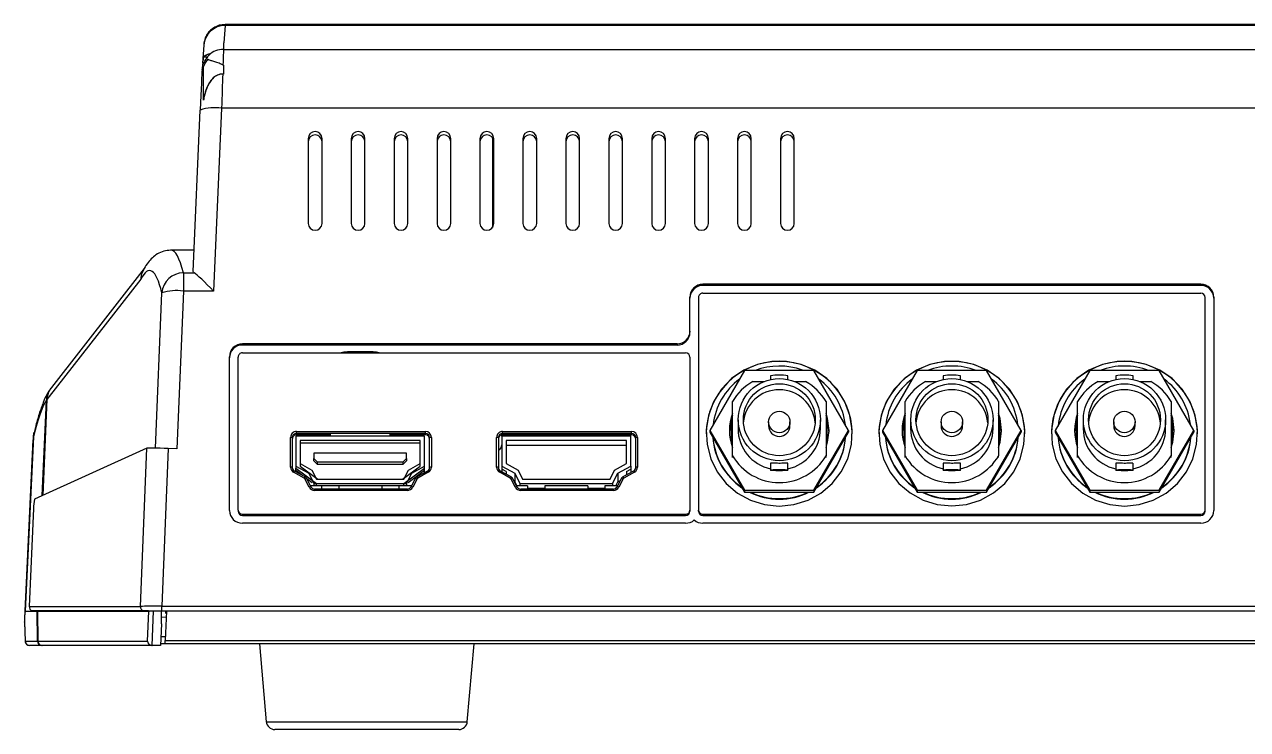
# Model space of a CAD drawing. Header units: millimetres. Extents: x 102 to 710, y 145 to 429.
# Drawn here: x 510.5 to 581.7, y 165.7 to 206.7 of the extents above; entities that cross this region are included whole.
import ezdxf

# ---------------------------------------------------------------- set-up
doc = ezdxf.new("R2010")
doc.units = ezdxf.units.MM

msp = doc.modelspace()

# ---------------------------------------------------------------- linework, layer by layer
at = {"color": 7, "linetype": 'Continuous', "lineweight": 25}
for p, q in [((522.1572, 206.6885), (522.0884, 205.6788)), ((698.6356, 206.6885), (522.1572, 206.6885)), ((698.6315, 206.7471), (522.1613, 206.7471)), ((520.9101, 205.5382), (520.8385, 204.488)), ((522.0624, 205.6788), (522.0624, 205.2972)), ((522.0884, 205.6788), (522.0624, 205.6788)), ((522.0624, 205.2972), (698.7304, 205.2972)), ((520.8369, 204.4639), (520.8153, 204.1469)), ((520.8964, 204.8155), (520.9089, 204.8535)), ((520.8964, 204.684), (520.8964, 204.8155)), ((520.8964, 204.6754), (520.8964, 204.8155)), ((520.8964, 204.4634), (520.8964, 204.4633)), ((520.9089, 204.8535), (521.139, 204.8535)), ((521.1723, 204.903), (521.1723, 204.903)), ((520.8136, 204.1162), (520.8153, 204.1469)), ((522.0624, 203.8597), (522.0129, 203.8597)), ((522.0624, 204.3831), (522.0624, 203.8597)), ((520.2893, 192.3713), (520.7022, 201.7574)), ((521.951, 201.8662), (521.4827, 191.2215)), ((698.8418, 201.8662), (521.951, 201.8662)), ((537.7205, 200.1509), (537.7205, 194.9246)), ((526.9964, 200.1142), (526.9964, 195.157)), ((527.7964, 195.157), (527.7964, 200.1142)), ((529.4964, 200.1142), (529.4964, 195.157)), ((530.2964, 195.157), (530.2964, 200.1142)), ((531.9964, 200.1142), (531.9964, 195.157)), ((532.7964, 195.157), (532.7964, 200.1142)), ((534.4964, 200.1142), (534.4964, 195.157)), ((535.2964, 195.157), (535.2964, 200.1142)), ((536.9964, 200.1142), (536.9964, 195.157)), ((537.7964, 195.157), (537.7964, 200.1142)), ((539.4964, 200.1142), (539.4964, 195.157)), ((540.2964, 195.157), (540.2964, 200.1142)), ((541.9964, 200.1142), (541.9964, 195.157)), ((542.7964, 195.157), (542.7964, 200.1142)), ((544.4964, 200.1142), (544.4964, 195.157)), ((545.2964, 195.157), (545.2964, 200.1142)), ((546.9964, 200.1142), (546.9964, 195.157)), ((547.7964, 195.157), (547.7964, 200.1142)), ((549.4964, 200.1142), (549.4964, 195.157)), ((550.2964, 195.157), (550.2964, 200.1142)), ((551.9964, 200.1142), (551.9964, 195.157)), ((552.7964, 195.157), (552.7964, 200.1142)), ((554.4964, 200.1142), (554.4964, 195.157)), ((555.2964, 195.157), (555.2964, 200.1142)), ((520.3435, 193.6045), (519.0024, 193.6045)), ((517.4399, 192.5387), (512.0384, 185.6068)), ((517.2387, 191.9075), (511.7773, 184.8986)), ((519.7217, 192.2807), (519.7217, 191.2215)), ((519.7217, 192.2807), (520.3551, 192.2807)), ((578.9714, 191.6192), (549.9714, 191.6192)), ((549.9714, 191.6192), (549.9714, 191.554)), ((578.9714, 191.6192), (578.9714, 191.554)), ((519.7217, 191.2215), (519.3437, 182.0269)), ((521.4827, 191.2215), (519.7217, 191.2215)), ((549.2214, 188.8902), (549.2214, 190.875)), ((578.9714, 191.554), (549.9714, 191.554)), ((549.9714, 191.1014), (578.9714, 191.1014)), ((579.7214, 190.875), (579.7214, 178.4484)), ((549.7214, 190.8533), (549.7214, 178.4707)), ((579.2214, 178.4707), (579.2214, 190.8533)), ((549.2214, 188.8902), (549.2214, 188.8249)), ((548.4714, 188.1459), (523.1596, 188.1459)), ((523.1596, 188.1459), (523.1596, 188.0806)), ((548.4714, 188.0806), (523.1596, 188.0806)), ((548.4714, 188.1459), (548.4714, 188.0806)), ((522.4096, 178.4484), (522.4096, 187.4016)), ((522.9096, 178.4701), (522.9096, 187.3799)), ((523.1596, 187.628), (548.9714, 187.628)), ((530.7714, 187.6925), (529.2714, 187.6925)), ((549.2214, 187.3799), (549.2214, 178.4701)), ((552.4007, 186.5927), (550.3799, 183.106)), ((556.4421, 186.5927), (552.4007, 186.5927)), ((552.8852, 185.9502), (553.5328, 185.9502)), ((553.9214, 186.277), (553.9214, 186.0676)), ((554.9214, 186.0676), (554.9214, 186.277)), ((555.31, 185.9502), (555.9576, 185.9502)), ((558.4628, 183.106), (556.4421, 186.5927)), ((562.4507, 186.5927), (560.4299, 183.106)), ((566.4921, 186.5927), (562.4507, 186.5927)), ((562.9352, 185.9502), (563.5828, 185.9502)), ((563.9714, 186.277), (563.9714, 186.0676)), ((564.9714, 186.0676), (564.9714, 186.277)), ((565.36, 185.9502), (566.0076, 185.9502)), ((568.5128, 183.106), (566.4921, 186.5927)), ((572.5007, 186.5927), (570.4799, 183.106)), ((576.5421, 186.5927), (572.5007, 186.5927)), ((572.9852, 185.9502), (573.6328, 185.9502)), ((574.0214, 186.277), (574.0214, 186.0676)), ((575.0214, 186.0676), (575.0214, 186.277)), ((575.41, 185.9502), (576.0576, 185.9502)), ((578.5628, 183.106), (576.5421, 186.5927)), ((511.9927, 185.5455), (511.9505, 185.4789)), ((511.5057, 179.3028), (511.7499, 184.8608)), ((511.7773, 184.8986), (511.532, 179.3147)), ((551.6964, 181.6365), (551.6964, 184.7848)), ((557.1464, 184.7848), (557.1464, 181.6365)), ((561.7464, 181.6365), (561.7464, 184.7848)), ((567.1964, 184.7848), (567.1964, 181.6365)), ((571.7964, 181.6365), (571.7964, 184.7848)), ((577.2464, 184.7848), (577.2464, 181.6365)), ((526.3155, 183.047), (533.8155, 183.047)), ((526.3155, 182.9344), (526.3155, 183.047)), ((533.8155, 182.9344), (533.8155, 183.047)), ((538.3155, 183.047), (545.8155, 183.047)), ((538.3155, 182.9344), (538.3155, 183.047)), ((545.8155, 182.9344), (545.8155, 183.047)), ((550.3799, 183.106), (552.4007, 179.6194)), ((550.3799, 183.106), (550.3799, 182.9971)), ((551.6214, 183.7492), (551.6214, 182.3539)), ((552.0214, 183.7292), (552.0214, 183.2106)), ((553.7964, 183.5985), (553.7964, 183.3806)), ((555.0464, 183.3806), (555.0464, 183.5985)), ((556.4421, 179.6194), (558.4628, 183.106)), ((556.8214, 183.2106), (556.8214, 183.7292)), ((557.2214, 182.3539), (557.2214, 183.7492)), ((558.4628, 183.106), (558.4628, 182.9971)), ((560.4299, 183.106), (562.4507, 179.6194)), ((560.4299, 183.106), (560.4299, 182.9971)), ((561.6714, 183.7492), (561.6714, 182.3539)), ((562.0714, 183.7292), (562.0714, 183.2106)), ((563.8464, 183.5985), (563.8464, 183.3806)), ((565.0964, 183.3806), (565.0964, 183.5985)), ((566.4921, 179.6194), (568.5128, 183.106)), ((566.8714, 183.2106), (566.8714, 183.7292)), ((567.2714, 182.3539), (567.2714, 183.7492)), ((568.5128, 183.106), (568.5128, 182.9971)), ((570.4799, 183.106), (572.5007, 179.6194)), ((570.4799, 183.106), (570.4799, 182.9971)), ((571.7214, 183.7492), (571.7214, 182.3539)), ((572.1214, 183.7292), (572.1214, 183.2106)), ((573.8964, 183.5985), (573.8964, 183.3806)), ((575.1464, 183.3806), (575.1464, 183.5985)), ((576.5421, 179.6194), (578.5628, 183.106)), ((576.9214, 183.2106), (576.9214, 183.7292)), ((577.3214, 182.3539), (577.3214, 183.7492)), ((578.5628, 183.106), (578.5628, 182.9971)), ((510.9651, 182.5524), (510.4803, 172.1781)), ((510.9942, 182.7414), (510.5199, 172.5895)), ((525.9655, 180.9696), (525.9655, 182.6997)), ((526.0655, 182.6866), (526.0655, 180.9566)), ((528.2714, 182.7763), (526.2714, 182.7763)), ((526.2714, 182.7763), (526.2714, 180.9081)), ((533.7714, 182.7763), (526.2714, 182.7763)), ((526.2714, 182.7763), (526.2714, 181.0329)), ((533.8155, 182.9344), (526.3155, 182.9344)), ((526.3155, 182.8475), (526.3155, 182.9344)), ((528.2714, 182.8475), (526.3155, 182.8475)), ((533.5214, 182.5272), (526.5214, 182.5272)), ((526.5214, 182.5272), (526.5214, 181.0329)), ((526.5214, 182.5272), (526.5214, 181.1781)), ((526.5214, 182.3895), (533.5214, 182.3895)), ((528.2714, 182.9223), (528.2714, 182.7763)), ((531.7714, 182.7763), (531.7714, 182.9223)), ((533.8155, 182.8475), (531.7714, 182.8475)), ((533.7714, 182.7763), (531.7714, 182.7763)), ((532.5219, 182.8475), (532.5219, 182.7763)), ((533.2719, 182.7763), (533.2719, 182.8475)), ((533.5214, 181.0329), (533.5214, 182.5272)), ((533.5214, 181.1781), (533.5214, 182.5272)), ((533.7714, 180.9081), (533.7714, 182.7763)), ((533.7714, 181.0329), (533.7714, 182.7763)), ((533.8155, 182.8475), (533.8155, 182.9344)), ((534.0655, 180.9566), (534.0655, 182.6866)), ((534.1655, 182.6997), (534.1655, 180.9696)), ((537.9655, 180.9696), (537.9655, 182.6997)), ((538.0655, 182.6866), (538.0655, 180.9566)), ((545.7714, 182.7763), (538.2714, 182.7763)), ((538.2714, 182.7763), (538.2714, 181.0329)), ((538.2719, 182.7763), (538.2719, 182.8437)), ((545.8155, 182.9344), (538.3155, 182.9344)), ((538.3155, 182.8475), (538.3155, 182.9344)), ((545.8155, 182.8475), (538.3155, 182.8475)), ((545.5214, 182.5272), (538.5214, 182.5272)), ((538.5214, 182.5272), (538.5214, 181.1781)), ((540.0219, 182.8475), (540.0219, 182.7763)), ((540.7719, 182.7763), (540.7719, 182.8475)), ((542.5219, 182.8475), (542.5219, 182.7763)), ((543.2719, 182.7763), (543.2719, 182.8475)), ((545.0219, 182.8475), (545.0219, 182.7763)), ((545.5214, 181.1781), (545.5214, 182.5272)), ((545.7714, 181.0329), (545.7714, 182.7763)), ((545.7719, 182.2825), (545.7719, 182.8475)), ((545.8155, 182.8475), (545.8155, 182.9344)), ((546.0655, 180.9566), (546.0655, 182.6866)), ((546.1655, 182.6997), (546.1655, 180.9696)), ((550.3799, 182.9971), (552.4007, 179.5104)), ((556.4421, 179.5104), (558.4628, 182.9971)), ((560.4299, 182.9971), (562.4507, 179.5104)), ((566.4921, 179.5104), (568.5128, 182.9971)), ((570.4799, 182.9971), (572.5007, 179.5104)), ((576.5421, 179.5104), (578.5628, 182.9971)), ((517.6021, 182.0709), (511.0567, 179.0989)), ((517.2231, 172.8519), (517.6021, 182.0709)), ((518.8431, 182.0505), (518.4657, 172.8722)), ((519.3437, 182.0269), (518.8431, 182.0505)), ((527.3214, 181.7801), (527.3214, 181.4812)), ((532.7214, 181.7801), (527.3214, 181.7801)), ((532.7214, 181.4812), (532.7214, 181.7801)), ((545.5214, 182.2265), (538.5214, 182.2265)), ((545.7714, 182.2632), (545.7719, 182.2825)), ((551.6964, 181.5319), (551.6964, 181.6365)), ((557.1464, 181.5319), (557.1464, 181.6365)), ((561.7464, 181.5319), (561.7464, 181.6365)), ((567.1964, 181.5319), (567.1964, 181.6365)), ((571.7964, 181.5319), (571.7964, 181.6365)), ((577.2464, 181.5319), (577.2464, 181.6365)), ((526.2714, 181.0329), (527.0214, 180.6095)), ((526.2714, 180.9081), (527.4758, 180.0118)), ((526.2714, 180.7704), (526.2714, 180.9081)), ((526.5214, 181.1781), (527.2109, 180.7888)), ((526.5214, 181.0329), (527.5589, 180.2609)), ((527.3214, 181.4812), (527.5214, 181.282)), ((527.3214, 181.3435), (527.3214, 181.4812)), ((527.5214, 181.1443), (527.3214, 181.3435)), ((527.5214, 181.282), (527.5214, 181.1443)), ((527.5214, 181.282), (532.5214, 181.282)), ((527.5214, 181.1443), (532.5214, 181.1443)), ((532.4839, 180.2609), (533.5214, 181.0329)), ((532.5214, 181.282), (532.7214, 181.4812)), ((532.7214, 181.3435), (532.5214, 181.1443)), ((532.5214, 181.1443), (532.5214, 181.282)), ((532.567, 180.0118), (533.7714, 180.9081)), ((532.7214, 181.4812), (532.7214, 181.3435)), ((532.8319, 180.7888), (533.5214, 181.1781)), ((533.0214, 180.6095), (533.7714, 181.0329)), ((533.7714, 180.7704), (533.7714, 180.9081)), ((538.2714, 181.0329), (539.0214, 180.6095)), ((538.2714, 181.0329), (538.2714, 180.859)), ((538.5214, 181.1781), (539.2109, 180.7888)), ((544.8319, 180.7888), (545.5214, 181.1781)), ((545.0214, 180.6095), (545.7714, 181.0329)), ((545.7714, 181.0329), (545.7714, 180.859)), ((553.9214, 181.1987), (553.9214, 180.7979)), ((554.9214, 180.7979), (554.9214, 181.1978)), ((563.9714, 181.1987), (563.9714, 180.7979)), ((564.9714, 180.7979), (564.9714, 181.1978)), ((574.0214, 181.1987), (574.0214, 180.7979)), ((575.0214, 180.7979), (575.0214, 181.1978)), ((526.7607, 180.3213), (526.1435, 180.6672)), ((526.8096, 180.3955), (526.1923, 180.7413)), ((526.6701, 180.4737), (526.2714, 180.7704)), ((526.2714, 180.7704), (526.2714, 180.6971)), ((526.8096, 180.3955), (526.8099, 180.395)), ((527.0527, 179.8005), (526.8211, 180.2585)), ((527.2293, 180.0576), (526.9063, 180.2979)), ((527.1419, 179.8326), (526.9103, 180.2906)), ((527.0214, 180.6095), (527.3214, 180.0118)), ((527.2109, 180.7888), (527.4759, 180.2609)), ((527.4759, 180.2609), (532.5669, 180.2609)), ((527.5589, 180.2609), (532.4839, 180.2609)), ((532.5669, 180.2609), (532.8319, 180.7888)), ((532.7214, 180.0118), (533.0214, 180.6095)), ((533.7714, 180.7704), (532.8135, 180.0576)), ((533.2207, 180.2906), (532.9891, 179.8326)), ((533.31, 180.2585), (533.0783, 179.8005)), ((533.3211, 180.395), (533.3214, 180.3955)), ((533.9387, 180.7413), (533.3214, 180.3955)), ((533.9876, 180.6672), (533.3703, 180.3213)), ((533.7714, 180.6476), (533.7714, 180.7704)), ((538.7607, 180.3213), (538.1435, 180.6672)), ((538.8096, 180.3955), (538.1923, 180.7413)), ((538.5214, 180.7179), (538.2714, 180.859)), ((538.2714, 180.859), (538.2714, 180.6971)), ((538.5214, 180.7179), (538.5214, 180.557)), ((538.8096, 180.3955), (538.8099, 180.395)), ((539.0527, 179.8005), (538.8211, 180.2585)), ((539.1419, 179.8326), (538.9103, 180.2906)), ((539.0214, 180.6095), (539.3214, 180.0118)), ((539.0214, 180.6095), (539.0214, 180.1062)), ((539.2109, 180.7888), (539.4759, 180.2609)), ((539.4759, 180.2609), (544.5669, 180.2609)), ((544.5669, 180.2609), (544.8319, 180.7888)), ((544.7214, 180.0118), (545.0214, 180.6095)), ((545.2207, 180.2906), (544.9891, 179.8326)), ((545.0214, 180.6095), (545.0214, 180.1062)), ((545.0214, 180.1062), (545.1699, 180.19)), ((545.31, 180.2585), (545.0783, 179.8005)), ((545.3211, 180.395), (545.3214, 180.3955)), ((545.9387, 180.7413), (545.3214, 180.3955)), ((545.9876, 180.6672), (545.3703, 180.3213)), ((545.5214, 180.7179), (545.7714, 180.859)), ((545.5214, 180.7179), (545.5214, 180.5076)), ((545.7714, 180.859), (545.7714, 180.6476)), ((527.7714, 179.8817), (527.1171, 179.8817)), ((527.1419, 179.8326), (527.1421, 179.8321)), ((527.3214, 180.0118), (527.3214, 179.8817)), ((527.3214, 180.0118), (532.7214, 180.0118)), ((532.7655, 179.6959), (527.3655, 179.6959)), ((532.7655, 179.609), (527.3655, 179.609)), ((527.4758, 179.8817), (527.4758, 180.0118)), ((527.4758, 180.0118), (532.567, 180.0118)), ((527.7714, 179.8817), (527.7714, 179.6959)), ((528.7714, 179.8741), (527.7714, 179.8741)), ((528.7714, 179.8817), (528.7714, 179.6959)), ((531.2714, 179.8817), (528.7714, 179.8817)), ((531.2714, 179.8817), (531.2714, 179.6959)), ((532.2714, 179.8741), (531.2714, 179.8741)), ((532.2714, 179.8817), (532.2714, 179.6959)), ((533.0139, 179.8817), (532.2714, 179.8817)), ((532.567, 179.8817), (532.567, 180.0118)), ((532.7214, 180.0118), (532.7214, 179.8817)), ((532.9889, 179.8321), (532.9891, 179.8326)), ((538.9964, 180.1203), (539.0214, 180.1062)), ((539.0214, 180.1062), (539.1341, 179.8817)), ((539.7714, 179.8817), (539.1171, 179.8817)), ((539.1419, 179.8326), (539.1421, 179.8321)), ((539.3214, 180.0118), (544.7214, 180.0118)), ((539.3214, 180.0118), (539.3214, 179.8817)), ((544.7655, 179.6959), (539.3655, 179.6959)), ((544.7655, 179.609), (539.3655, 179.609)), ((539.7714, 179.8817), (539.7714, 179.6959)), ((539.7714, 179.751), (540.7714, 179.751)), ((540.7714, 179.8817), (540.7714, 179.6959)), ((543.2714, 179.8817), (540.7714, 179.8817)), ((543.2714, 179.8817), (543.2714, 179.6959)), ((543.2714, 179.751), (544.2714, 179.751)), ((545.0139, 179.8817), (544.2714, 179.8817)), ((544.2714, 179.8817), (544.2714, 179.6959)), ((544.7214, 180.0118), (544.7214, 179.8817)), ((544.9087, 179.8817), (545.0214, 180.1062)), ((544.9889, 179.8321), (544.9891, 179.8326)), ((552.4007, 179.6194), (556.4421, 179.6194)), ((552.4007, 179.6194), (552.4007, 179.5104)), ((552.4007, 179.5104), (556.4421, 179.5104)), ((556.4421, 179.6194), (556.4421, 179.5104)), ((562.4507, 179.6194), (566.4921, 179.6194)), ((562.4507, 179.6194), (562.4507, 179.5104)), ((562.4507, 179.5104), (566.4921, 179.5104)), ((566.4921, 179.6194), (566.4921, 179.5104)), ((572.5007, 179.6194), (576.5421, 179.6194)), ((572.5007, 179.6194), (572.5007, 179.5104)), ((572.5007, 179.5104), (576.5421, 179.5104)), ((576.5421, 179.6194), (576.5421, 179.5104)), ((510.9993, 178.5577), (510.7486, 172.8519)), ((522.9096, 178.4701), (522.9096, 178.4048)), ((523.1596, 178.222), (548.9714, 178.222)), ((523.1596, 178.222), (523.1596, 178.1567)), ((523.1596, 178.1567), (548.9714, 178.1567)), ((548.9714, 178.222), (548.9714, 178.1567)), ((549.2214, 178.4701), (549.2214, 178.4048)), ((549.7214, 178.4054), (549.7214, 178.4707)), ((549.7214, 178.4054), (549.7214, 178.4048)), ((549.9714, 178.2231), (578.9714, 178.2231)), ((549.9714, 178.1567), (578.9714, 178.1567)), ((579.2214, 178.4054), (579.2214, 178.4707)), ((579.2214, 178.4048), (579.2214, 178.4054)), ((548.9714, 177.7041), (523.1596, 177.7041)), ((578.9714, 177.7041), (549.9714, 177.7041)), ((510.5199, 172.5895), (511.2108, 172.5895)), ((510.7486, 172.8519), (517.2231, 172.8519)), ((510.9109, 172.6057), (511.2365, 172.5895)), ((517.3842, 172.6057), (510.9109, 172.6057)), ((511.2108, 172.5895), (511.2109, 172.5908)), ((511.2108, 172.5895), (511.2124, 172.5895)), ((511.2219, 170.8395), (511.2124, 172.5895)), ((511.2365, 172.5895), (511.2124, 172.5895)), ((511.2365, 172.5895), (517.705, 172.5895)), ((511.2365, 172.5895), (511.246, 170.8395)), ((517.6405, 170.8395), (517.705, 172.5895)), ((517.705, 172.5895), (517.7513, 172.5895)), ((518.4657, 172.5895), (517.7513, 172.5895)), ((517.9591, 172.5895), (517.8854, 170.5899)), ((518.4464, 171.8416), (518.4464, 172.5895)), ((518.4657, 172.5895), (518.4657, 172.8722)), ((518.4657, 172.8722), (702.327, 172.8722)), ((702.327, 172.5895), (518.4657, 172.5895)), ((518.7358, 172.5895), (518.6677, 170.8717)), ((518.7011, 172.4493), (518.7067, 172.5895)), ((510.4708, 171.941), (510.5134, 170.83)), ((510.471, 171.9533), (510.5137, 170.8395)), ((518.4464, 171.8416), (518.4002, 170.5895)), ((518.7029, 172.2306), (518.4464, 172.2123)), ((518.65, 171.0895), (518.4187, 171.0895)), ((510.5137, 170.8395), (511.2219, 170.8395)), ((511.4727, 170.5895), (510.7632, 170.5895)), ((511.246, 170.8395), (517.6405, 170.8395)), ((511.4968, 170.5895), (511.4727, 170.5895)), ((517.8992, 170.5895), (511.4968, 170.5895)), ((518.4002, 170.5895), (517.8992, 170.5895)), ((518.6472, 170.6895), (518.4039, 170.6895)), ((702.1625, 170.6895), (518.6472, 170.6895)), ((518.6677, 170.8717), (702.142, 170.8717)), ((524.1549, 170.6895), (524.5524, 166.146)), ((536.2573, 166.146), (536.6549, 170.6895)), ((535.7592, 165.6895), (525.0505, 165.6895))]:
    msp.add_line(p, q, dxfattribs=at)
at = {"color": 8, "linetype": 'Continuous', "lineweight": 25}
for p, q in [((518.104, 182.0774), (518.4758, 191.12)), ((510.9942, 182.7414), (511, 182.5508)), ((527.3655, 179.609), (527.3655, 179.6959)), ((532.7655, 179.609), (532.7655, 179.6959)), ((539.3655, 179.609), (539.3655, 179.6959)), ((544.7655, 179.609), (544.7655, 179.6959)), ((549.9714, 178.1567), (549.9714, 178.2231)), ((578.9714, 178.1567), (578.9714, 178.2231)), ((510.5134, 170.83), (510.5137, 170.8395)), ((524.5524, 166.146), (524.9988, 166.146)), ((524.9988, 166.146), (536.2573, 166.146))]:
    msp.add_line(p, q, dxfattribs=at)
at = {"color": 7, "linetype": 'Continuous', "lineweight": 25, "flags": 128}
for points in [[(529.2714, 187.6925), (529.0763, 187.6733), (528.9176, 187.628)], [(531.1252, 187.628), (530.9665, 187.6733), (530.7714, 187.6925)], [(554.4214, 178.7059), (555.2777, 178.7922), (556.099, 179.0477), (556.8516, 179.4618), (557.5047, 180.0177), (558.0316, 180.6925), (558.4106, 181.4587), (558.6264, 182.2848), (558.67, 183.1371), (558.5396, 183.9807), (558.2407, 184.7809), (557.7854, 185.5052), (557.1924, 186.1237), (556.4859, 186.6112), (555.6949, 186.9477), (554.8518, 187.1195), (553.991, 187.1195), (553.1479, 186.9477), (552.3569, 186.6112), (551.6504, 186.1237), (551.0574, 185.5052), (550.6021, 184.7809), (550.3031, 183.9807), (550.1728, 183.1371), (550.2164, 182.2848), (550.4321, 181.4587), (550.8112, 180.6925), (551.3381, 180.0177), (551.9912, 179.4618), (552.7438, 179.0477), (553.5651, 178.7922), (554.4214, 178.7059)], [(564.4714, 178.7099), (565.3269, 178.7961), (566.1474, 179.0514), (566.8993, 179.4651), (567.5518, 180.0205), (568.0781, 180.6946), (568.4568, 181.4601), (568.6724, 182.2854), (568.7159, 183.1369), (568.5857, 183.9797), (568.2871, 184.7792), (567.8322, 185.5027), (567.2397, 186.1206), (566.5339, 186.6077), (565.7437, 186.9439), (564.9014, 187.1155), (564.0414, 187.1155), (563.1991, 186.9439), (562.4089, 186.6077), (561.7031, 186.1206), (561.1106, 185.5027), (560.6557, 184.7792), (560.3571, 183.9797), (560.2268, 183.1369), (560.2704, 182.2854), (560.4859, 181.4601), (560.8647, 180.6946), (561.391, 180.0205), (562.0435, 179.4651), (562.7954, 179.0514), (563.6159, 178.7961), (564.4714, 178.7099)], [(574.5214, 178.7059), (575.3777, 178.7922), (576.199, 179.0477), (576.9516, 179.4618), (577.6047, 180.0177), (578.1316, 180.6925), (578.5106, 181.4587), (578.7264, 182.2848), (578.77, 183.1371), (578.6396, 183.9807), (578.3407, 184.7809), (577.8854, 185.5052), (577.2924, 186.1237), (576.5859, 186.6112), (575.7949, 186.9477), (574.9518, 187.1195), (574.091, 187.1195), (573.2479, 186.9477), (572.4569, 186.6112), (571.7504, 186.1237), (571.1574, 185.5052), (570.7021, 184.7809), (570.4031, 183.9807), (570.2728, 183.1371), (570.3164, 182.2848), (570.5321, 181.4587), (570.9112, 180.6925), (571.4381, 180.0177), (572.0912, 179.4618), (572.8438, 179.0477), (573.6651, 178.7922), (574.5214, 178.7059)], [(551.6964, 183.9855), (551.6057, 183.6885), (551.5214, 182.9971)], [(557.3214, 183.106), (557.2371, 183.7974), (557.1464, 184.0944)], [(557.3214, 182.9971), (557.2371, 183.6885), (557.1464, 183.9855)], [(561.7464, 183.9855), (561.6557, 183.6885), (561.5714, 182.9971)], [(567.3714, 183.106), (567.2871, 183.7974), (567.1964, 184.0944)], [(567.3714, 182.9971), (567.2871, 183.6885), (567.1964, 183.9855)], [(571.7964, 183.9855), (571.7057, 183.6885), (571.6214, 182.9971)], [(577.4214, 183.106), (577.3371, 183.7974), (577.2464, 184.0944)], [(577.4214, 182.9971), (577.3371, 183.6885), (577.2464, 183.9855)], [(557.1464, 182.1177), (557.2371, 182.4147), (557.3214, 183.106)], [(567.1964, 182.1177), (567.2871, 182.4147), (567.3714, 183.106)], [(577.2464, 182.1177), (577.3371, 182.4147), (577.4214, 183.106)], [(554.4214, 180.8415), (554.6127, 180.8382), (554.7749, 180.8287), (554.8833, 180.8146), (554.9214, 180.7979), (554.8833, 180.7813), (554.7749, 180.7671), (554.6127, 180.7577), (554.4214, 180.7544), (554.23, 180.7577), (554.0678, 180.7671), (553.9594, 180.7813), (553.9214, 180.7979), (553.9594, 180.8146), (554.0678, 180.8287), (554.23, 180.8382), (554.4214, 180.8415)], [(564.4714, 180.8415), (564.6627, 180.8382), (564.8249, 180.8287), (564.9333, 180.8146), (564.9714, 180.7979), (564.9333, 180.7813), (564.8249, 180.7671), (564.6627, 180.7577), (564.4714, 180.7544), (564.28, 180.7577), (564.1178, 180.7671), (564.0095, 180.7813), (563.9714, 180.7979), (564.0095, 180.8146), (564.1178, 180.8287), (564.28, 180.8382), (564.4714, 180.8415)], [(574.5214, 180.8415), (574.7127, 180.8382), (574.8749, 180.8287), (574.9833, 180.8146), (575.0214, 180.7979), (574.9833, 180.7813), (574.8749, 180.7671), (574.7127, 180.7577), (574.5214, 180.7544), (574.33, 180.7577), (574.1678, 180.7671), (574.0594, 180.7813), (574.0214, 180.7979), (574.0594, 180.8146), (574.1678, 180.8287), (574.33, 180.8382), (574.5214, 180.8415)]]:
    msp.add_lwpolyline(points, dxfattribs=at)
at = {"color": 8, "linetype": 'Continuous', "lineweight": 25, "flags": 128}
msp.add_lwpolyline([(510.9942, 182.7414), (511.0239, 182.9681), (511.0268, 182.9799)], dxfattribs=at)
at = {"color": 7, "linetype": 'Continuous', "lineweight": 25}
for centre, radius in [((554.4277, 183.7308), 2.3937), ((564.4777, 183.7308), 2.3937), ((574.5277, 183.7308), 2.3937), ((554.4273, 183.7306), 2.0941), ((564.4773, 183.7306), 2.094), ((574.5273, 183.7306), 2.094), ((554.4229, 183.5991), 0.6235), ((564.4729, 183.5991), 0.6235), ((574.5229, 183.5991), 0.6235)]:
    msp.add_circle(centre, radius, dxfattribs=at)
at = {"color": 8, "linetype": 'Continuous', "lineweight": 25}
for centre, radius, start, end in [((522.1481, 205.4472), 1.2414, 89.582415, 175.796531), ((522.0344, 204.0637), 1.2219, 158.640218, 176.099303), ((526.431, 180.5309), 0.3181, 138.597114, 154.649771), ((527.0482, 180.1851), 0.3181, 138.597114, 154.649771), ((526.9322, 180.0895), 0.2023, 96.21594, 123.330181), ((533.1988, 180.0895), 0.2023, 56.669819, 83.78406), ((533.0828, 180.1851), 0.3181, 25.350229, 41.402886), ((533.7004, 180.5312), 0.3177, 25.335476, 41.409614), ((538.4307, 180.5311), 0.3179, 138.590694, 154.656191), ((539.048, 180.1853), 0.3179, 138.590694, 154.656191), ((538.9322, 180.0895), 0.2023, 96.217669, 123.328451), ((545.1988, 180.0895), 0.2023, 56.669819, 83.78406), ((545.0831, 180.1854), 0.3177, 25.335476, 41.409614), ((545.7003, 180.5311), 0.3179, 25.343809, 41.409306), ((527.1638, 179.6315), 0.2023, 96.217669, 123.328451), ((532.9672, 179.6315), 0.2023, 56.669819, 83.78406), ((539.1638, 179.6315), 0.2023, 96.21594, 123.330181), ((544.9672, 179.6315), 0.2023, 56.669819, 83.78406)]:
    msp.add_arc(centre, radius, start, end, dxfattribs=at)
at = {"color": 7, "linetype": 'Continuous', "lineweight": 25}
for centre, radius, start, end in [((522.0591, 204.0413), 1.2559, 89.847426, 132.76318), ((521.5366, 199.4026), 2.4982, 80.451178, 109.511063), ((527.3964, 200.1115), 0.4, 0.396631, 179.603369), ((527.3964, 199.9157), 0.4, 0.396721, 179.603279), ((529.8964, 200.1115), 0.4, 0.395948, 179.604052), ((529.8964, 199.9157), 0.4, 0.396038, 179.603962), ((532.3964, 200.1115), 0.4, 0.395948, 179.604052), ((532.3964, 199.9157), 0.4, 0.396038, 179.603962), ((534.8964, 200.1115), 0.4, 0.396631, 179.603369), ((534.8964, 199.9157), 0.4, 0.396721, 179.603279), ((537.3964, 200.1115), 0.4, 0.395948, 179.604052), ((537.3964, 199.9157), 0.4, 0.396038, 179.603962), ((539.8964, 200.1115), 0.4, 0.395948, 179.604052), ((539.8964, 199.9157), 0.4, 0.396038, 179.603962), ((542.3964, 200.1115), 0.4, 0.396631, 179.603369), ((542.3964, 199.9157), 0.4, 0.396721, 179.603279), ((544.8964, 200.1115), 0.4, 0.395948, 179.604052), ((544.8964, 199.9157), 0.4, 0.396038, 179.603962), ((547.3964, 200.1115), 0.4, 0.395948, 179.604052), ((547.3964, 199.9157), 0.4, 0.396038, 179.603962), ((549.8964, 200.1115), 0.4, 0.395948, 179.604052), ((549.8964, 199.9157), 0.4, 0.396038, 179.603962), ((552.3964, 200.1115), 0.4, 0.39629, 179.60371), ((552.3964, 199.9157), 0.4, 0.39638, 179.60362), ((554.8964, 200.1115), 0.4, 0.395948, 179.604052), ((554.8964, 199.9157), 0.4, 0.396038, 179.603962), ((527.3964, 195.1598), 0.4, 180.396721, 359.603279), ((529.8964, 195.1598), 0.4, 180.396038, 359.603962), ((532.3964, 195.1598), 0.4, 180.396038, 359.603962), ((534.8964, 195.1598), 0.4, 180.396721, 359.603279), ((537.3964, 195.1598), 0.4, 180.396038, 359.603962), ((539.8964, 195.1598), 0.4, 180.396038, 359.603962), ((542.3964, 195.1598), 0.4, 180.396721, 359.603279), ((544.8964, 195.1598), 0.4, 180.396038, 359.603962), ((547.3964, 195.1598), 0.4, 180.396038, 359.603962), ((549.8964, 195.1598), 0.4, 180.396038, 359.603962), ((552.3964, 195.1598), 0.4, 180.39638, 359.60362), ((554.8964, 195.1598), 0.4, 180.396038, 359.603962), ((519.726, 191.0271), 1.2537, 90.195162, 175.749395), ((519.3265, 188.3734), 2.8753, 82.10067, 107.210798), ((554.4214, 182.8769), 4.2541, 0.364139, 179.635861), ((554.4214, 182.9691), 3.8883, 69.684297, 111.261712), ((564.4714, 182.8769), 4.2501, 0.364129, 179.635871), ((564.4714, 182.9691), 3.8883, 68.738225, 111.261775), ((574.5214, 182.8769), 4.2541, 0.364176, 179.635824), ((574.5214, 182.9691), 3.8883, 68.738243, 111.261757), ((554.4032, 182.9941), 3.8571, 126.400906, 173.409726), ((554.4134, 183.2023), 3.1443, 119.080692, 149.781666), ((554.2973, 184.8537), 1.4721, 85.166177, 104.795934), ((554.5454, 184.8536), 1.4722, 75.204329, 94.833633), ((554.4293, 183.2022), 3.1443, 30.218629, 60.919014), ((554.4389, 182.9937), 3.8578, 6.501441, 53.5943), ((564.4531, 182.9941), 3.857, 126.400462, 173.41017), ((564.4635, 183.2022), 3.1443, 119.080986, 149.781371), ((564.3473, 184.8536), 1.4722, 85.166367, 104.795671), ((564.5954, 184.8537), 1.4721, 75.204066, 94.833823), ((564.4794, 183.2023), 3.1443, 30.218334, 60.919308), ((564.4888, 182.9936), 3.8579, 6.595526, 53.593842), ((574.503, 182.9942), 3.8568, 126.400026, 174.49559), ((574.5134, 183.2022), 3.1443, 119.080852, 149.781327), ((574.3973, 184.8536), 1.4722, 85.166472, 104.795566), ((574.6454, 184.8536), 1.4722, 75.204434, 94.833528), ((574.5293, 183.2022), 3.1443, 30.218673, 60.919148), ((574.5388, 182.9936), 3.858, 7.186412, 53.593882), ((554.4214, 183.3738), 2.1005, 4.945507, 175.054493), ((564.4714, 183.3738), 2.1005, 4.945512, 175.054488), ((574.5214, 183.3738), 2.1005, 4.945419, 175.054581), ((554.4002, 183.106), 2.8788, 159.920056, 200.079944), ((564.4503, 183.106), 2.8789, 159.920579, 200.079421), ((574.5003, 183.106), 2.8789, 159.920579, 200.079421), ((554.4146, 183.214), 2.3932, 180.081612, 258.107503), ((554.4214, 183.3825), 0.625, 180.175989, 359.824011), ((554.4286, 183.2137), 2.3928, 281.885179, 359.925816), ((564.4646, 183.214), 2.3932, 180.081277, 258.107728), ((564.4714, 183.3825), 0.625, 180.175657, 359.824343), ((564.4786, 183.2137), 2.3928, 281.885309, 359.925575), ((574.5146, 183.214), 2.3932, 180.081342, 258.107663), ((574.5214, 183.3825), 0.625, 180.175657, 359.824343), ((574.5286, 183.2137), 2.3928, 281.885179, 359.925816), ((525.9901, 182.4983), 0.2028, 68.16954, 96.957744), ((534.1409, 182.4984), 0.2028, 83.038673, 111.834043), ((537.9901, 182.4983), 0.2028, 68.16954, 96.957744), ((546.1409, 182.4984), 0.2028, 83.039582, 111.83423), ((554.4042, 182.9699), 3.858, 184.114477, 236.07493), ((554.4041, 183.0004), 3.858, 184.637831, 235.551564), ((554.4394, 182.9695), 3.8572, 303.9193, 355.891292), ((554.4395, 183), 3.8571, 304.442622, 355.368094), ((564.4542, 182.9699), 3.858, 184.114477, 236.07493), ((564.4541, 183.0004), 3.8579, 184.637581, 235.551703), ((564.4894, 182.9695), 3.8572, 303.9193, 355.891292), ((564.4894, 183), 3.8572, 304.442783, 355.367823), ((574.5042, 182.9699), 3.858, 184.11441, 236.074888), ((574.5041, 183.0004), 3.8579, 184.63767, 235.551725), ((574.5394, 182.9695), 3.8572, 303.919344, 355.872696), ((574.5394, 183), 3.8571, 304.442621, 355.367984), ((537.8984, 182.2828), 0.3735, 296.579544, 356.984228), ((554.4214, 183.2273), 3.1554, 210.276029, 329.723971), ((564.4714, 183.2273), 3.1554, 210.276029, 329.723971), ((574.5214, 183.2273), 3.1554, 210.276045, 329.723955), ((525.9901, 180.7683), 0.2028, 68.167377, 96.959907), ((534.1409, 180.7684), 0.2028, 83.03651, 111.836206), ((537.9901, 180.7683), 0.2028, 68.167377, 96.959907), ((546.1409, 180.7684), 0.2028, 83.037419, 111.836393), ((554.4214, 182.9941), 3.8878, 243.643835, 296.356165), ((554.4214, 183.0247), 3.8879, 244.675718, 295.324282), ((564.4714, 182.9941), 3.8878, 243.643835, 296.356165), ((564.4714, 183.0247), 3.8879, 244.675718, 295.324282), ((574.5214, 182.9941), 3.8878, 243.643735, 296.356265), ((574.5214, 183.0247), 3.8879, 244.675736, 295.324264), ((513.3799, 178.5785), 2.3808, 167.374059, 180.50001), ((513.6333, 172.0305), 3.1632, 169.820231, 181.398322), ((517.4728, 172.8394), 0.25, 177.143787, 249.23182), ((510.7632, 170.8395), 0.25, 182.196771, 270), ((510.7635, 170.8393), 0.2497, 179.942097, 269.942635), ((525.0505, 166.1895), 0.5, 185, 270), ((535.7592, 166.1895), 0.5, 270, 355)]:
    msp.add_arc(centre, radius, start, end, dxfattribs=at)
at = {"color": 8, "linetype": 'Continuous', "lineweight": 25}
for centre, major_axis, ratio, start_param, end_param in [((521.9982, 201.7471), (0.1631, 5), 0.0028509, 0.000093, 0.1533093), ((516.0934, 133.6045), (2.9203, 59.9997), 0.0623641, 6.075774, 6.2871301)]:
    msp.add_ellipse(centre, major_axis=major_axis, ratio=ratio, start_param=start_param, end_param=end_param, dxfattribs=at)
at = {"color": 7, "linetype": 'Continuous', "lineweight": 25}
for centre, major_axis, ratio, start_param, end_param in [((521.9458, 201.3441), (0.1196, 4), 0.0026138, 0.1532944, 0.701617), ((522.0874, 204.4292), (0.0643, 1.2806), 0.9748641, 1.2823846, 1.3136897), ((522.106, 204.7022), (1.2512, -0.0224), 0.3651594, 2.409797, 2.8531809), ((520.697, 201.3984), (0.1196, 2.75), 0.0037981, 0.1533815, 1.4400618), ((521.9458, 201.3441), (0.1196, 4), 0.0026138, 0.8907285, 1.4399748), ((514.8475, 133.6662), (2.9208, 58.7497), 0.0636845, 6.0759047, 6.4180412), ((521.4827, 191.0583), (-1.1939, 1.2476), 0.0654807, 4.7807074, 6.0101573), ((549.9714, 190.875), (0.75, 0), 0.9923894, 1.5707963, 3.1415927), ((578.9714, 190.875), (0.75, 0), 0.9923894, 0, 1.5707963), ((549.9714, 190.8097), (0.75, 0), 0.9923894, 1.5707963, 3.1415927), ((549.9714, 190.8533), (0.25, 0), 0.9923894, 1.5707963, 3.1415927), ((578.9714, 190.8097), (0.75, 0), 0.9923894, 0, 1.5707963), ((578.9714, 190.8533), (0.25, 0), 0.9923894, 0, 1.5707963), ((548.4714, 188.8902), (0.75, 0), 0.9923894, 4.712389, 6.2831853), ((548.4714, 188.8249), (0.75, 0), 0.9923894, 4.712389, 6.2831853), ((523.1596, 187.4016), (0.75, 0), 0.9923894, 1.5707963, 3.1415927), ((523.1596, 187.3363), (0.75, 0), 0.9923894, 1.5707963, 3.1415927), ((523.1596, 187.3799), (0.25, 0), 0.9923894, 1.5707963, 3.1415927), ((548.9714, 187.3799), (0.25, 0), 0.9923894, 0, 1.5707963), ((513.029, 184.8443), (1.2529, 0), 0.9939053, 2.4826115, 3.0979594), ((509.6523, 136.3449), (2.4237, 48.7498), 0.0636845, 0.1012091, 0.315165), ((526.3155, 182.6997), (0.35, 0), 0.9923894, 1.5707963, 3.1415927), ((533.8155, 182.6997), (0.35, 0), 0.9923894, 0, 1.5707963), ((538.3155, 182.6997), (0.35, 0), 0.9923894, 1.5707963, 3.1415927), ((545.8155, 182.6997), (0.35, 0), 0.9923894, 0, 1.5707963), ((526.3155, 182.6866), (0.25, 0), 0.9908673, 1.5707963, 3.1415927), ((526.3155, 182.5994), (0.25, 0), 0.9923894, 1.5707963, 3.1415927), ((533.8155, 182.6866), (0.25, 0), 0.9908673, 0, 1.5707963), ((533.8155, 182.5994), (0.25, 0), 0.9923894, 0, 1.5707963), ((538.3155, 182.6866), (0.25, 0), 0.9908673, 1.5707963, 3.1415927), ((538.3155, 182.5994), (0.25, 0), 0.9923894, 1.5707963, 3.1415927), ((545.8155, 182.6866), (0.25, 0), 0.9908673, 0, 1.5707963), ((545.8155, 182.5994), (0.25, 0), 0.9923894, 0, 1.5707963), ((518.8481, 182.0092), (1.2486, -0.0592), 0.0328542, 1.576364, 3.0775728), ((526.3155, 180.9696), (0.35, 0), 0.9923894, 3.1415927, 4.1984737), ((526.3155, 180.9566), (0.25, 0), 0.9908673, 3.1415927, 4.1984737), ((533.8155, 180.9566), (0.25, 0), 0.9908673, 5.2263043, 6.2831853), ((533.8155, 180.9696), (0.35, 0), 0.9923894, 5.2263043, 6.2831853), ((538.3155, 180.9696), (0.35, 0), 0.9923894, 3.1415927, 4.1984737), ((538.3155, 180.9566), (0.25, 0), 0.9908673, 3.1415927, 4.1984737), ((545.8155, 180.9566), (0.25, 0), 0.9908673, 5.2263043, 6.2831853), ((545.8155, 180.9696), (0.35, 0), 0.9923894, 5.2263043, 6.2831853), ((526.687, 180.1917), (0.15, 0), 0.9923894, 0.4651744, 1.056881), ((526.687, 180.1787), (0.25, 0), 0.9939115, 0.4651744, 1.056881), ((533.444, 180.1787), (0.25, 0), 0.9939115, 2.0847116, 2.6764183), ((533.444, 180.1917), (0.15, 0), 0.9923894, 2.0847116, 2.6764183), ((538.687, 180.1917), (0.15, 0), 0.9923894, 0.4651744, 1.056881), ((538.687, 180.1787), (0.25, 0), 0.9939115, 0.4651744, 1.056881), ((545.444, 180.1787), (0.25, 0), 0.9939115, 2.0847116, 2.6764183), ((545.444, 180.1917), (0.15, 0), 0.9923894, 2.0847116, 2.6764183), ((527.3655, 179.9563), (0.35, 0), 0.9923894, 3.606767, 4.712389), ((527.3655, 179.9432), (0.25, 0), 0.9908673, 3.606767, 4.712389), ((532.7655, 179.9432), (0.25, 0), 0.9908673, 4.712389, 5.8180109), ((532.7655, 179.9563), (0.35, 0), 0.9923894, 4.712389, 5.8180109), ((539.3655, 179.9563), (0.35, 0), 0.9923894, 3.606767, 4.712389), ((539.3655, 179.9432), (0.25, 0), 0.9908673, 3.606767, 4.712389), ((544.7655, 179.9432), (0.25, 0), 0.9908673, 4.712389, 5.8180109), ((544.7655, 179.9563), (0.35, 0), 0.9923894, 4.712389, 5.8180109), ((523.1596, 178.4484), (0.75, 0), 0.9923894, 3.1415927, 4.712389), ((523.1596, 178.4701), (0.25, 0), 0.9923894, 3.1415927, 4.712389), ((523.1596, 178.4048), (0.25, 0), 0.9923894, 3.1415927, 4.712389), ((548.9714, 178.4701), (0.25, 0), 0.9923894, 4.712389, 6.2831853), ((548.9714, 178.4048), (0.25, 0), 0.9923894, 4.712389, 6.2831853), ((549.9714, 178.4707), (0.25, 0), 0.9905012, 3.1415927, 4.712389), ((549.9714, 178.4048), (0.25, 0), 0.9923894, 3.1415927, 4.712389), ((578.9714, 178.4707), (0.25, 0), 0.9905012, 4.712389, 6.2831853), ((578.9714, 178.4484), (0.75, 0), 0.9923894, 4.712389, 6.2831853), ((578.9714, 178.4048), (0.25, 0), 0.9923894, 4.712389, 6.2831853), ((548.9714, 178.4484), (0.75, 0), 0.9923894, 4.712389, 5.4421166), ((549.9714, 178.4484), (0.75, 0), 0.9923894, 3.9826613, 4.712389), ((510.9978, 172.8395), (-0.1382, 0.2088), 0.9941685, 0.939428, 2.1985016), ((518.4711, 172.8395), (1.2506, -0.0102), 0.0260554, 1.5753002, 3.076509), ((511.4713, 170.8395), (-0.1427, 0.2058), 0.9942558, 0.9671474, 2.5379437), ((511.4955, 170.8395), (-0.1427, 0.2058), 0.9942558, 0.9671474, 2.5379437), ((517.89, 170.8395), (-0.1765, 0.1832), 0.9638323, 0.822209, 2.3378015), ((517.9084, 170.8395), (0.1868, 0.1735), 0.9637963, 3.8901706, 3.9453745), ((518.6472, 171.0895), (0, 0.4), 0.0610004, 3.1415927, 4.1364303)]:
    msp.add_ellipse(centre, major_axis=major_axis, ratio=ratio, start_param=start_param, end_param=end_param, dxfattribs=at)
for points, knots in [([(522.1594, 206.735), (522.0411, 206.7301), (521.8041, 206.7205), (521.4953, 206.5702), (521.2584, 206.3771), (521.0991, 206.1704), (521.0013, 205.9764), (520.9498, 205.8167), (520.928, 205.7064), (520.9203, 205.6509), (520.9163, 205.6155), (520.9128, 205.5772), (520.9112, 205.5542), (520.9101, 205.5382)], [0, 0, 0, 0, 0.1558364, 0.3121417, 0.4451962, 0.5596666, 0.6559852, 0.732762, 0.7836799, 0.8120446, 0.8412418, 0.8895693, 1, 1, 1, 1]), ([(521.1723, 204.903), (521.1116, 204.8395), (521.0585, 204.7709), (520.9665, 204.6241), (520.9275, 204.5454), (520.8964, 204.4634)], [0, 0, 0, 0, 0.5, 0.5, 1, 1, 1, 1]), ([(520.8964, 204.2732), (520.9076, 204.3018), (520.9299, 204.3585), (520.9695, 204.4401), (521.0132, 204.5183), (521.0616, 204.5928), (521.1141, 204.6638), (521.1529, 204.708), (521.1723, 204.7301)], [0, 0, 0, 0, 0.1715582, 0.340276, 0.5067991, 0.6717988, 0.8359656, 1, 1, 1, 1]), ([(520.9089, 204.8535), (520.9419, 204.8927), (520.9906, 204.9307), (521.1156, 204.9999), (521.1918, 205.0311), (521.2768, 205.0572)], [0, 0, 0, 0, 0.5, 0.5, 1, 1, 1, 1]), ([(521.1723, 204.7301), (521.1946, 204.7047), (521.2309, 204.6864), (521.3311, 204.6518), (521.3959, 204.6351), (521.5468, 204.5928), (521.6328, 204.5672), (521.8229, 204.4977), (521.9253, 204.4543), (522.0304, 204.3995)], [0, 0, 0, 0, 0.25, 0.25, 0.5, 0.5, 0.75, 0.75, 1, 1, 1, 1]), ([(521.1723, 204.7301), (521.1946, 204.7047), (521.2309, 204.6864), (521.3311, 204.6518), (521.3959, 204.6351), (521.5468, 204.5928), (521.6328, 204.5672), (521.8229, 204.4977), (521.9253, 204.4543), (522.0304, 204.3995)], [0, 0, 0, 0, 0.25, 0.25, 0.5, 0.5, 0.75, 0.75, 1, 1, 1, 1]), ([(520.8964, 202.3313), (520.8964, 202.4394), (520.8964, 202.5455), (520.8964, 202.7532), (520.8964, 202.8554), (520.8964, 203.1511), (520.8964, 203.3325), (520.8964, 203.6646), (520.8964, 203.8161), (520.8964, 204.0751), (520.8964, 204.1844), (520.8964, 204.2732)], [0, 0, 0, 0, 0.125, 0.125, 0.25, 0.25, 0.5, 0.5, 0.75, 0.75, 1, 1, 1, 1]), ([(520.8964, 202.3313), (520.8964, 202.3675), (520.8964, 202.4398), (520.8964, 202.5462), (520.8964, 202.651), (520.8964, 202.7539), (520.8964, 202.8551), (520.8964, 203.02), (520.8964, 203.241), (520.8964, 203.5029), (520.8964, 203.7404), (520.8964, 203.9269), (520.8964, 204.0705), (520.8964, 204.1807), (520.8964, 204.2423), (520.8964, 204.2732)], [0, 0, 0, 0, 0.0418149, 0.0835229, 0.1251741, 0.1668187, 0.2085072, 0.2502896, 0.374964, 0.4998162, 0.6250059, 0.7504981, 0.8335184, 0.9165581, 1, 1, 1, 1]), ([(522.0129, 203.8597), (521.9259, 203.8597), (521.8421, 203.8438), (521.6801, 203.7844), (521.6048, 203.7415), (521.4678, 203.6378), (521.4061, 203.5769), (521.2969, 203.446), (521.2485, 203.3748), (521.1201, 203.152), (521.0575, 202.9942), (520.9588, 202.6682), (520.9231, 202.5002), (520.8964, 202.3313)], [0, 0, 0, 0, 0.125, 0.125, 0.25, 0.25, 0.375, 0.375, 0.5, 0.5, 0.75, 0.75, 1, 1, 1, 1]), ([(522.0129, 203.8597), (521.9959, 203.8594), (521.9619, 203.8586), (521.9111, 203.8529), (521.8606, 203.8438), (521.8105, 203.831), (521.7375, 203.807), (521.6432, 203.7635), (521.503, 203.6712), (521.3473, 203.5203), (521.2081, 203.3163), (521.0993, 203.0958), (521.0152, 202.8659), (520.9452, 202.6087), (520.9131, 202.4264), (520.8964, 202.3313)], [0, 0, 0, 0, 0.0247976, 0.0495818, 0.0744802, 0.0996184, 0.1251188, 0.1865415, 0.2505809, 0.3696577, 0.5007899, 0.6100432, 0.7289453, 0.8586375, 1, 1, 1, 1]), ([(522.0624, 204.3831), (522.0624, 204.351), (522.0624, 204.2868), (522.0624, 204.1855), (522.0624, 204.0808), (522.0624, 203.9725), (522.0624, 203.8973), (522.0624, 203.8597)], [0, 0, 0, 0, 0.2002673, 0.4001337, 0.5998663, 0.7997327, 1, 1, 1, 1]), ([(518.9836, 193.5963), (518.8457, 193.5861), (518.5512, 193.5641), (518.1856, 193.381), (517.8891, 193.1505), (517.6406, 192.8653), (517.4803, 192.6172), (517.3912, 192.4512), (517.3691, 192.41)], [0, 0, 0, 0, 0.1393343, 0.29750813, 0.46528837, 0.66183043, 0.91624, 1, 1, 1, 1]), ([(517.3929, 192.43), (517.3437, 192.3311), (517.265, 192.1729), (517.2428, 191.9888), (517.2391, 191.9153), (517.2387, 191.9075)], [0, 0, 0, 0, 0.5985156, 0.9571001, 1, 1, 1, 1]), ([(511.9314, 185.4488), (511.8929, 185.3899), (511.7471, 185.167), (511.5583, 184.7376), (511.3272, 184.091), (511.1514, 183.475), (511.0528, 183.0834), (511.0268, 182.9799)], [0, 0, 0, 0, 0.0921188, 0.3485962, 0.6344551, 0.903438, 1, 1, 1, 1]), ([(511.9818, 185.514), (511.9669, 185.4979), (511.8565, 185.3792), (511.7804, 185.1429), (511.7577, 184.9328), (511.7499, 184.8608)], [0, 0, 0, 0, 0.0933281, 0.689263, 1, 1, 1, 1]), ([(511.0467, 182.9752), (511.0133, 182.8762), (510.9655, 182.7342), (510.9747, 182.5901), (510.9775, 182.5464)], [0, 0, 0, 0, 0.6971841, 1, 1, 1, 1]), ([(554.9153, 181.1978), (554.917, 181.1997), (554.9241, 181.2075), (554.8803, 181.2091), (554.788, 181.2046), (554.6502, 181.1955), (554.4868, 181.1895), (554.3169, 181.1904), (554.1604, 181.1974), (554.0303, 181.2063), (553.9486, 181.2089), (553.9135, 181.2062), (553.9226, 181.1992), (553.9231, 181.1987)], [0, 0, 0, 0, 0.0335196, 0.1384445, 0.2441533, 0.3519227, 0.4598617, 0.5658468, 0.6708075, 0.7771607, 0.8852657, 0.9927567, 1, 1, 1, 1]), ([(564.9653, 181.1978), (564.967, 181.1997), (564.9741, 181.2075), (564.9303, 181.2091), (564.838, 181.2046), (564.7002, 181.1955), (564.5368, 181.1895), (564.3669, 181.1904), (564.2104, 181.1974), (564.0803, 181.2063), (563.9986, 181.2089), (563.9635, 181.2062), (563.9726, 181.1992), (563.9731, 181.1987)], [0, 0, 0, 0, 0.0335196, 0.1384444, 0.2441544, 0.3519238, 0.4598627, 0.5658477, 0.6708083, 0.7771596, 0.8852657, 0.9927567, 1, 1, 1, 1]), ([(575.0153, 181.1978), (575.017, 181.1997), (575.0241, 181.2075), (574.9803, 181.2091), (574.888, 181.2046), (574.7502, 181.1955), (574.5868, 181.1895), (574.4169, 181.1904), (574.2604, 181.1974), (574.1303, 181.2063), (574.0486, 181.2089), (574.0135, 181.2062), (574.0226, 181.1992), (574.0231, 181.1987)], [0, 0, 0, 0, 0.0335196, 0.1384444, 0.2441531, 0.3519225, 0.4598637, 0.5658463, 0.670807, 0.7771601, 0.8852662, 0.9927567, 1, 1, 1, 1]), ([(517.7513, 172.5895), (517.7515, 172.5895), (517.7508, 172.5896), (517.7438, 172.5899), (517.7392, 172.5902), (517.7268, 172.5908), (517.7193, 172.5911), (517.6973, 172.5922), (517.6839, 172.5928), (517.6451, 172.5946), (517.6214, 172.5957), (517.5561, 172.5987), (517.5196, 172.6004), (517.4275, 172.6043), (517.3926, 172.6057), (517.3842, 172.6057)], [0, 0, 0, 0, 0.015625, 0.015625, 0.03125, 0.03125, 0.0625, 0.0625, 0.125, 0.125, 0.25, 0.25, 0.5, 0.5, 1, 1, 1, 1]), ([(510.4708, 171.9448), (510.4708, 171.9462), (510.4708, 171.948), (510.4709, 171.9501), (510.4709, 171.9511), (510.471, 171.9522), (510.471, 171.9533)], [0, 0, 0, 0, 0.000015666708, 0.000015666708, 0.000015666708, 0.000023383882, 0.000023383882, 0.000023383882, 0.000023383882])]:
    msp.add_open_spline(points, degree=3, knots=knots, dxfattribs=at)
for points in [[(520.8964, 204.2732), (520.9597, 204.4427), (521.05, 204.596), (521.1723, 204.7301)], [(520.8964, 204.4634), (520.8964, 204.482), (520.8964, 204.4972), (520.8964, 204.5088)], [(521.2063, 204.9634), (521.1927, 204.9428), (521.1814, 204.9226), (521.1723, 204.903)], [(521.2063, 204.9634), (521.1927, 204.9428), (521.1814, 204.9226), (521.1723, 204.903)], [(521.2768, 205.0572), (521.2491, 205.0242), (521.2256, 204.9925), (521.2063, 204.9634)], [(522.0304, 204.3995), (522.041, 204.394), (522.0516, 204.3885), (522.0624, 204.3831)], [(522.0304, 204.3995), (522.0411, 204.3939), (522.0515, 204.3886), (522.0624, 204.3831)], [(520.3551, 192.2807), (520.3091, 192.3107), (520.2874, 192.3409), (520.2893, 192.3713)]]:
    msp.add_open_spline(points, degree=3, dxfattribs=at)

doc.saveas('drawing.dxf')
